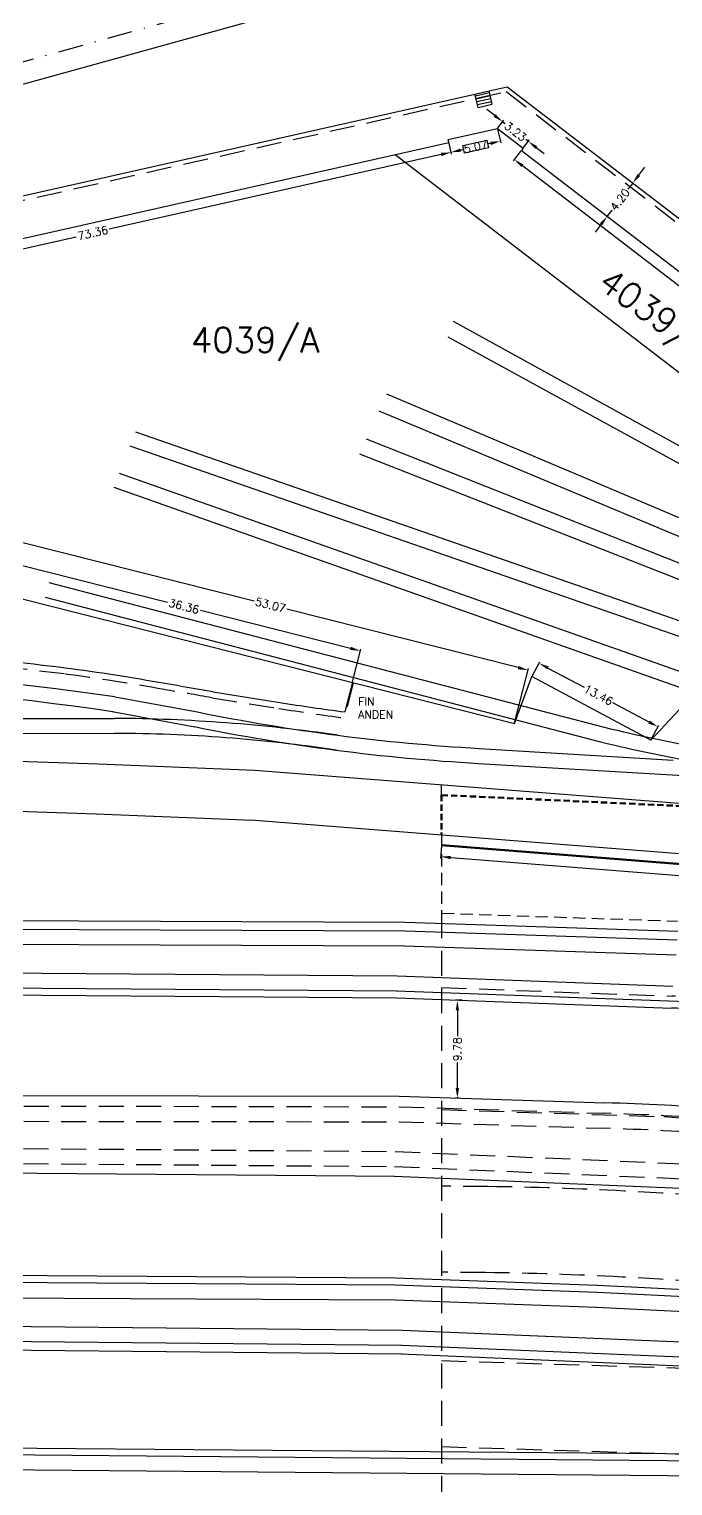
# Model space of a CAD drawing. Header units: metres. Extents: x -2640 to -492, y 2614 to 2999.
# Drawn here: x -1984.5 to -1920.2, y 2764.6 to 2910.2 of the extents above; entities that cross this region are included whole.
import ezdxf

# ---------------------------------------------------------------- set-up
doc = ezdxf.new("R2010")
doc.units = ezdxf.units.M
doc.header["$LTSCALE"] = 10
doc.header["$MEASUREMENT"] = 0
for name, pattern in [('DASHDOT2', [0.5, 0.25, -0.125, 0, -0.125]), ('HIDDEN', [0.375, 0.25, -0.125]), ('HIDDEN2', [0.1875, 0.125, -0.0625])]:
    doc.linetypes.add(name, pattern=pattern)
doc.layers.get('DEFPOINTS').update_dxf_attribs({"linetype": 'CONTINUOUS'})
for name, color, linetype in [('CALLES', 2, 'CONTINUOUS'), ('COTAS', 2, 'CONTINUOUS'), ('EDIFICIOS', 4, 'CONTINUOUS'), ('LIMITE', 2, 'DASHDOT2'), ('LINEA_02', 2, 'CONTINUOUS'), ('PROYEC', 2, 'HIDDEN'), ('TEXT-02', 2, 'CONTINUOUS'), ('TEXT-03', 3, 'CONTINUOUS'), ('TMR', 220, 'CONTINUOUS'), ('VIAS', 1, 'CONTINUOUS')]:
    doc.layers.add(name, color=color, linetype=linetype)
doc.styles.add('ROMANS', font='romans.shx')
doc.dimstyles.new('CHICAS', dxfattribs={"dimtxt": 0.8, "dimasz": 1, "dimexe": 0.18, "dimexo": 0.0625, "dimgap": 0.09, "dimtad": 0, "dimzin": 0, "dimdsep": 46, "dimtxsty": 'ROMANS', "dimcen": 0.09, "dimclrd": 1, "dimclre": 1, "dimclrt": 7, "dimadec": 0, "dimazin": 0, "dimtfac": 1, "dimtmove": 2, "dimatfit": 3, "dimfxl": 0, "dimtolj": 1, "dimtzin": 0, "dimarcsym": 0})

# ---------------------------------------------------------------- blocks, each defined once
blk = doc.blocks.new('*D433')
at = {"layer": 'COTAS', "color": 1, "lineweight": -2}
for p, q in [((-1923.59, 2895.62), (-1922.98, 2896.41)), ((-1924.2, 2894.82), (-1924.68, 2894.2)), ((-1924.3, 2894.91), (-1924.05, 2894.71)), ((-1926.75, 2891.49), (-1926.27, 2892.12)), ((-1927.36, 2890.7), (-1927.97, 2889.91)), ((-1926.86, 2891.57), (-1926.61, 2891.38))]:
    blk.add_line(p, q, dxfattribs=at)
at = {"layer": 'COTAS', "color": 1}
for points in [[(-1923.72, 2895.72), (-1923.46, 2895.52), (-1924.2, 2894.82)], [(-1927.49, 2890.8), (-1927.23, 2890.6), (-1926.75, 2891.49)]]:
    blk.add_solid(points, dxfattribs=at)
at = {"layer": 'DEFPOINTS', "color": 0}
for p in [(-1924.35, 2894.94), (-1924.2, 2894.82), (-1926.91, 2891.61)]:
    blk.add_point(p, dxfattribs=at)
at = {"layer": 'COTAS', "color": 7, "insert": (-1925.48, 2893.16), "char_height": 0.8, "attachment_point": 5, "rotation": 52.4901, "style": 'ROMANS'}
blk.add_mtext('\\A1;4.20', dxfattribs=at)
blk = doc.blocks.new('*D434')
at = {"layer": 'COTAS', "color": 1, "lineweight": -2}
for p, q in [((-1987.45, 2853.87), (-1986.07, 2859.32)), ((-1985.15, 2858.9), (-1962.03, 2853.05)), ((-1935.64, 2846.38), (-1958.75, 2852.22)), ((-1936, 2840.85), (-1934.62, 2846.3))]:
    blk.add_line(p, q, dxfattribs=at)
at = {"layer": 'COTAS', "color": 1}
for points in [[(-1985.11, 2859.06), (-1985.19, 2858.74), (-1986.12, 2859.15)], [(-1935.6, 2846.54), (-1935.68, 2846.21), (-1934.67, 2846.13)]]:
    blk.add_solid(points, dxfattribs=at)
at = {"layer": 'DEFPOINTS', "color": 0}
for p in [(-1986.12, 2859.15), (-1987.47, 2853.81), (-1936.02, 2840.79)]:
    blk.add_point(p, dxfattribs=at)
at = {"layer": 'COTAS', "color": 7, "insert": (-1960.39, 2852.64), "char_height": 0.8, "attachment_point": 5, "rotation": 345.802, "style": 'ROMANS'}
blk.add_mtext('\\A1;53.07', dxfattribs=at)
blk = doc.blocks.new('*D435')
at = {"layer": 'COTAS', "color": 1, "lineweight": -2}
for p, q in [((-1934.24, 2845.53), (-1933.47, 2846.97)), ((-1932.67, 2846.34), (-1929.06, 2844.41)), ((-1922.57, 2840.94), (-1926.18, 2842.87)), ((-1922.37, 2839.19), (-1921.6, 2840.63))]:
    blk.add_line(p, q, dxfattribs=at)
at = {"layer": 'COTAS', "color": 1}
for points in [[(-1932.59, 2846.49), (-1932.75, 2846.2), (-1933.55, 2846.81)], [(-1922.49, 2841.09), (-1922.65, 2840.8), (-1921.69, 2840.47)]]:
    blk.add_solid(points, dxfattribs=at)
at = {"layer": 'DEFPOINTS', "color": 0}
for p in [(-1934.27, 2845.48), (-1921.69, 2840.47), (-1922.4, 2839.14)]:
    blk.add_point(p, dxfattribs=at)
at = {"layer": 'COTAS', "color": 7, "insert": (-1927.62, 2843.64), "char_height": 0.8, "attachment_point": 5, "rotation": 331.8829, "style": 'ROMANS'}
blk.add_mtext('\\A1;13.46', dxfattribs=at)
blk = doc.blocks.new('*D445')
at = {"layer": 'COTAS', "color": 1, "lineweight": -2}
for p, q in [((-1935.37, 2898.03), (-1936.14, 2897.03)), ((-1935.23, 2896.56), (-1913.68, 2880.01)), ((-1889.47, 2861.43), (-1911.03, 2877.98)), ((-1888.02, 2861.68), (-1888.79, 2860.68))]:
    blk.add_line(p, q, dxfattribs=at)
at = {"layer": 'COTAS', "color": 1}
for points in [[(-1935.13, 2896.69), (-1935.34, 2896.43), (-1936.03, 2897.17)], [(-1889.37, 2861.56), (-1889.57, 2861.3), (-1888.68, 2860.82)]]:
    blk.add_solid(points, dxfattribs=at)
at = {"layer": 'DEFPOINTS', "color": 0}
for p in [(-1935.33, 2898.08), (-1936.03, 2897.17), (-1887.98, 2861.73)]:
    blk.add_point(p, dxfattribs=at)
at = {"layer": 'COTAS', "color": 7, "insert": (-1912.35, 2879), "char_height": 0.8, "attachment_point": 5, "rotation": 322.4901, "style": 'ROMANS'}
blk.add_mtext('\\A1;59.69', dxfattribs=at)
blk = doc.blocks.new('*D446')
at = {"layer": 'COTAS', "color": 1, "lineweight": -2}
for p, q in [((-1937.99, 2901.56), (-1938.78, 2902.17)), ((-1937.67, 2900.33), (-1937.09, 2901.09)), ((-1937.2, 2900.95), (-1936.95, 2900.76)), ((-1935.11, 2898.36), (-1934.53, 2899.13)), ((-1934.63, 2898.98), (-1934.88, 2899.17)), ((-1933.84, 2898.37), (-1933.05, 2897.77))]:
    blk.add_line(p, q, dxfattribs=at)
at = {"layer": 'COTAS', "color": 1}
for points in [[(-1937.89, 2901.69), (-1938.09, 2901.43), (-1937.2, 2900.95)], [(-1933.74, 2898.51), (-1933.94, 2898.24), (-1934.63, 2898.98)]]:
    blk.add_solid(points, dxfattribs=at)
at = {"layer": 'DEFPOINTS', "color": 0}
for p in [(-1937.2, 2900.95), (-1937.71, 2900.28), (-1935.15, 2898.31)]:
    blk.add_point(p, dxfattribs=at)
at = {"layer": 'COTAS', "color": 7, "insert": (-1935.92, 2899.97), "char_height": 0.8, "attachment_point": 5, "rotation": 322.4901, "style": 'ROMANS'}
blk.add_mtext('\\A1;3.23', dxfattribs=at)
blk = doc.blocks.new('*D450')
at = {"layer": 'COTAS', "color": 1, "lineweight": -2}
for p, q in [((-1937.7, 2900.22), (-1937.38, 2898.83)), ((-1942.64, 2899.11), (-1942.33, 2897.72)), ((-1941.39, 2898.11), (-1941.17, 2898.16)), ((-1938.4, 2898.79), (-1938.62, 2898.74))]:
    blk.add_line(p, q, dxfattribs=at)
at = {"layer": 'COTAS', "color": 1}
for points in [[(-1941.43, 2898.27), (-1941.36, 2897.95), (-1942.37, 2897.89)], [(-1938.44, 2898.95), (-1938.36, 2898.62), (-1937.42, 2899.01)]]:
    blk.add_solid(points, dxfattribs=at)
at = {"layer": 'DEFPOINTS', "color": 0}
for p in [(-1937.71, 2900.28), (-1942.66, 2899.17), (-1942.37, 2897.89)]:
    blk.add_point(p, dxfattribs=at)
at = {"layer": 'COTAS', "color": 7, "insert": (-1939.9, 2898.45), "char_height": 0.8, "attachment_point": 5, "rotation": 12.6901, "style": 'ROMANS'}
blk.add_mtext('\\A1;5.07', dxfattribs=at)
blk = doc.blocks.new('*D451')
at = {"layer": 'COTAS', "color": 1, "lineweight": -2}
for p, q in [((-1942.58, 2898.81), (-1942.33, 2897.72)), ((-1943.35, 2897.67), (-1976.5, 2890.21)), ((-2012.96, 2882), (-1979.8, 2889.46)), ((-2014.15, 2882.7), (-2013.9, 2881.6))]:
    blk.add_line(p, q, dxfattribs=at)
at = {"layer": 'COTAS', "color": 1}
for points in [[(-1943.38, 2897.84), (-1943.31, 2897.51), (-1942.37, 2897.89)], [(-2013, 2882.16), (-2012.93, 2881.83), (-2013.94, 2881.78)]]:
    blk.add_solid(points, dxfattribs=at)
at = {"layer": 'DEFPOINTS', "color": 0}
for p in [(-1942.59, 2898.87), (-1942.37, 2897.89), (-2014.16, 2882.76)]:
    blk.add_point(p, dxfattribs=at)
at = {"layer": 'COTAS', "color": 7, "insert": (-1978.15, 2889.83), "char_height": 0.8, "attachment_point": 5, "rotation": 12.6901, "style": 'ROMANS'}
blk.add_mtext('\\A1;73.36', dxfattribs=at)
blk = doc.blocks.new('*D456')
at = {"layer": 'COTAS', "color": 1, "lineweight": -2}
for p, q in [((-1987.45, 2853.87), (-1986.62, 2857.15)), ((-1985.7, 2856.73), (-1970.68, 2852.93)), ((-1952.39, 2848.3), (-1967.4, 2852.1)), ((-1952.2, 2844.95), (-1951.37, 2848.23))]:
    blk.add_line(p, q, dxfattribs=at)
at = {"layer": 'COTAS', "color": 1}
for points in [[(-1985.66, 2856.89), (-1985.74, 2856.57), (-1986.67, 2856.97)], [(-1952.35, 2848.46), (-1952.43, 2848.14), (-1951.42, 2848.06)]]:
    blk.add_solid(points, dxfattribs=at)
at = {"layer": 'DEFPOINTS', "color": 0}
for p in [(-1986.67, 2856.97), (-1987.47, 2853.81), (-1952.22, 2844.89)]:
    blk.add_point(p, dxfattribs=at)
at = {"layer": 'COTAS', "color": 7, "insert": (-1969.04, 2852.51), "char_height": 0.8, "attachment_point": 5, "rotation": 345.802, "style": 'ROMANS'}
blk.add_mtext('\\A1;36.36', dxfattribs=at)
blk = doc.blocks.new('*D469')
at = {"layer": 'COTAS', "color": 1, "lineweight": -2}
for p, q in [((-1948.92, 2916.92), (-1948.31, 2914.71)), ((-1949.32, 2914.62), (-1987.61, 2904)), ((-2029.16, 2892.47), (-1990.87, 2903.09)), ((-2030.69, 2894.25), (-2030.07, 2892.03))]:
    blk.add_line(p, q, dxfattribs=at)
at = {"layer": 'COTAS', "color": 1}
for points in [[(-1949.37, 2914.78), (-1949.28, 2914.45), (-1948.36, 2914.88)], [(-2029.2, 2892.64), (-2029.11, 2892.31), (-2030.12, 2892.21)]]:
    blk.add_solid(points, dxfattribs=at)
at = {"layer": 'DEFPOINTS', "color": 0}
for p in [(-1948.94, 2916.98), (-1948.36, 2914.88), (-2030.7, 2894.31)]:
    blk.add_point(p, dxfattribs=at)
at = {"layer": 'COTAS', "color": 7, "insert": (-1989.24, 2903.55), "char_height": 0.8, "attachment_point": 5, "rotation": 15.5, "style": 'ROMANS'}
blk.add_mtext('\\A1;84.85', dxfattribs=at)
blk = doc.blocks.new('*D470')
at = {"layer": 'COTAS', "color": 1, "lineweight": -2}
for p, q in [((-1948.83, 2930.41), (-1992.84, 2918.2)), ((-1946.03, 2924.08), (-1947.91, 2930.85)), ((-2040.07, 2905.1), (-1996.06, 2917.31)), ((-2039.21, 2898.24), (-2041.08, 2905.01))]:
    blk.add_line(p, q, dxfattribs=at)
at = {"layer": 'COTAS', "color": 1}
for points in [[(-1948.87, 2930.57), (-1948.78, 2930.25), (-1947.86, 2930.68)], [(-2040.11, 2905.26), (-2040.03, 2904.94), (-2041.03, 2904.84)]]:
    blk.add_solid(points, dxfattribs=at)
at = {"layer": 'DEFPOINTS', "color": 0}
for p in [(-1946.02, 2924.02), (-2041.03, 2904.84), (-2039.19, 2898.18)]:
    blk.add_point(p, dxfattribs=at)
at = {"layer": 'COTAS', "color": 7, "insert": (-1994.45, 2917.76), "char_height": 0.8, "attachment_point": 5, "rotation": 15.5, "style": 'ROMANS'}
blk.add_mtext('\\A1;96.69', dxfattribs=at)
blk = doc.blocks.new('*D531')
at = {"layer": 'COTAS', "color": 1, "lineweight": -2}
for p, q in [((-1941.23, 2813.12), (-1941.9, 2813.12)), ((-1941.72, 2812.12), (-1941.72, 2809.54)), ((-1941.72, 2804.34), (-1941.72, 2806.92)), ((-1941.54, 2803.34), (-1941.9, 2803.34))]:
    blk.add_line(p, q, dxfattribs=at)
at = {"layer": 'COTAS', "color": 1}
for points in [[(-1941.89, 2812.12), (-1941.56, 2812.12), (-1941.72, 2813.12)], [(-1941.89, 2804.34), (-1941.56, 2804.34), (-1941.72, 2803.34)]]:
    blk.add_solid(points, dxfattribs=at)
at = {"layer": 'DEFPOINTS', "color": 0}
for p in [(-1941.17, 2813.12), (-1941.72, 2803.34), (-1941.48, 2803.34)]:
    blk.add_point(p, dxfattribs=at)
at = {"layer": 'COTAS', "color": 7, "insert": (-1941.72, 2808.23), "char_height": 0.8, "attachment_point": 5, "rotation": 90, "style": 'ROMANS'}
blk.add_mtext('\\A1;9.78', dxfattribs=at)
blk = doc.blocks.new('*D591')
at = {"layer": 'COTAS', "color": 1, "lineweight": -2}
for p, q in [((-1943.3, 2828.57), (-1943.4, 2827.3)), ((-1942.39, 2827.4), (-1911.96, 2825.01)), ((-1878.2, 2822.36), (-1908.63, 2824.75)), ((-1877.12, 2823.37), (-1877.22, 2822.1))]:
    blk.add_line(p, q, dxfattribs=at)
at = {"layer": 'COTAS', "color": 1}
for points in [[(-1942.37, 2827.56), (-1942.4, 2827.23), (-1943.38, 2827.48)], [(-1878.19, 2822.52), (-1878.21, 2822.19), (-1877.2, 2822.28)]]:
    blk.add_solid(points, dxfattribs=at)
at = {"layer": 'DEFPOINTS', "color": 0}
for p in [(-1943.29, 2828.63), (-1943.38, 2827.48), (-1877.11, 2823.43)]:
    blk.add_point(p, dxfattribs=at)
at = {"layer": 'COTAS', "color": 7, "insert": (-1910.29, 2824.88), "char_height": 0.8, "attachment_point": 5, "rotation": 355.5098, "style": 'ROMANS'}
blk.add_mtext('\\A1;66.38', dxfattribs=at)

msp = doc.modelspace()

# ---------------------------------------------------------------- linework, layer by layer
at = {"layer": 'CALLES', "color": 2}
for p, q in [((-1938.556, 2904.037), (-1936.733, 2904.448)), ((-1936.733, 2904.448), (-1907.874, 2882.295)), ((-2022.134, 2885.218), (-1939.961, 2903.721))]:
    msp.add_line(p, q, dxfattribs=at)
at = {"layer": 'EDIFICIOS', "color": 2}
for p, q in [((-1939.961, 2903.721), (-1938.556, 2904.037)), ((-1939.922, 2903.545), (-1938.517, 2903.862)), ((-1938.253, 2902.691), (-1938.556, 2904.037)), ((-1939.658, 2902.375), (-1939.961, 2903.721)), ((-1939.856, 2903.253), (-1938.451, 2903.569)), ((-1939.79, 2902.96), (-1938.385, 2903.276)), ((-1939.724, 2902.667), (-1938.319, 2902.984)), ((-1939.658, 2902.375), (-1938.253, 2902.691)), ((-1952.217, 2844.893), (-1952.962, 2841.946))]:
    msp.add_line(p, q, dxfattribs=at)
at = {"layer": 'EDIFICIOS'}
for p, q in [((-1942.657, 2899.168), (-1937.711, 2900.281)), ((-1937.711, 2900.281), (-1935.148, 2898.315)), ((-2014.159, 2882.759), (-1942.591, 2898.875)), ((-1942.591, 2898.875), (-1942.657, 2899.168)), ((-1935.148, 2898.315), (-1935.331, 2898.077)), ((-1935.331, 2898.077), (-1887.982, 2861.731)), ((-1947.94, 2897.67), (-1892.853, 2855.385)), ((-1987.466, 2853.811), (-1936.017, 2840.794)), ((-1936.017, 2840.794), (-1934.268, 2845.478)), ((-1922.4, 2839.137), (-1934.268, 2845.478)), ((-1922.4, 2839.137), (-1918.137, 2843.692)), ((-1977.611, 2836.737), (-1992.116, 2837.195)), ((-1961.962, 2836.099), (-1977.611, 2836.737)), ((-1880.91, 2829.775), (-1961.962, 2836.099)), ((-1977.769, 2831.74), (-1992.221, 2832.196)), ((-1962.165, 2831.103), (-1977.815, 2831.741)), ((-1877.672, 2824.507), (-1962.35, 2831.114))]:
    msp.add_line(p, q, dxfattribs=at)
msp.add_lwpolyline([(-1938.619, 2898.327), (-1940.998, 2897.791), (-1941.174, 2898.572), (-1938.795, 2899.107)], close=True, dxfattribs=at)
at = {"layer": 'EDIFICIOS', "color": 2}
for centre, radius, start, end in [((-2025.656, 2482.366), 366.713, 82.99346, 84.56518), ((-2009.21, 2632.187), 216.013, 79.79095, 82.4757), ((-2395.483, 357.464), 2523.29, 80.203351, 80.313536), ((-1385.12, 6445.612), 3648.217, 260.835956, 260.942227), ((-1916.294, 3117.618), 278.101, 261.07072, 262.42337)]:
    msp.add_arc(centre, radius, start, end, dxfattribs=at)
at = {"layer": 'LIMITE'}
for p, q in [((-2030.705, 2894.309), (-1948.941, 2916.984)), ((-1943.293, 2833.639), (-1943.293, 2834.642))]:
    msp.add_line(p, q, dxfattribs=at)
at = {"layer": 'LINEA_02'}
for p, q in [((-2083.235, 2821.511), (-1946.961, 2820.945)), ((-1946.961, 2820.945), (-1919.701, 2820.024)), ((-2081.884, 2814.345), (-1947.785, 2813.366)), ((-1947.785, 2813.366), (-1920.331, 2812.34)), ((-2081.534, 2803.808), (-1947.522, 2803.527)), ((-1947.522, 2803.527), (-1927, 2802.879)), ((-2082.21, 2796.644), (-1947.961, 2795.542)), ((-1948.044, 2795.544), (-1909.857, 2793.927)), ((-2082.534, 2786.265), (-1947.918, 2785.375)), ((-1947.897, 2785.375), (-1927.744, 2784.652)), ((-1927.733, 2784.652), (-1898.087, 2783.149)), ((-2082.21, 2779.1), (-1947.244, 2777.768)), ((-1947.33, 2777.769), (-1917.837, 2776.521)), ((-2082.21, 2769.217), (-1887.924, 2767.519))]:
    msp.add_line(p, q, dxfattribs=at)
for centre, radius, start, end in [((-1925.931, 2662.444), 150, 84.87351, 87.86048), ((-1936.466, 2503.029), 300, 85.90715, 88.19169)]:
    msp.add_arc(centre, radius, start, end, dxfattribs=at)
at = {"layer": 'PROYEC'}
for p, q in [((-2020.308, 2885.167), (-1936.84, 2903.962)), ((-1936.84, 2903.962), (-1908.465, 2882.182)), ((-1952.12, 2844.868), (-1953.011, 2841.347)), ((-1943.293, 2821.83), (-1943.293, 2702.613)), ((-1943.293, 2814.399), (-1920.255, 2813.538)), ((-1943.293, 2802.193), (-1921.059, 2801.491)), ((-1921.107, 2801.494), (-1897.396, 2799.797)), ((-1938.631, 2794.494), (-1943.293, 2794.539)), ((-1938.909, 2785.896), (-1943.293, 2785.938)), ((-1943.293, 2777.108), (-1866.253, 2774.703)), ((-1943.293, 2768.504), (-1866.253, 2766.099))]:
    msp.add_line(p, q, dxfattribs=at)
at = {"layer": 'PROYEC', "ltscale": 0.5}
for p, q in [((-1943.293, 2829.627), (-1943.293, 2821.83)), ((-1943.293, 2821.83), (-1919.742, 2821.034))]:
    msp.add_line(p, q, dxfattribs=at)
at = {"layer": 'PROYEC'}
for centre, radius, start, end in [((-2025.656, 2482.366), 366.113, 82.99346, 84.56518), ((-2009.21, 2632.187), 215.413, 79.79095, 82.4757), ((-2395.483, 357.464), 2522.69, 80.203351, 80.313536), ((-1385.12, 6445.612), 3648.817, 260.835956, 260.942227), ((-1916.294, 3117.618), 278.701, 261.07072, 262.42974), ((-1925.855, 2663.642), 150, 84.87351, 87.86048), ((-1941.51, 2494.508), 300, 86.848, 89.45008), ((-2045.419, 607.593), 2189.773, 85.275331, 86.848005), ((-1941.788, 2485.91), 300, 86.84206, 89.45008), ((-2045.419, 607.593), 2181.173, 85.25666, 86.842063)]:
    msp.add_arc(centre, radius, start, end, dxfattribs=at)
at = {"layer": 'TMR', "color": 4, "linetype": 'HIDDEN2', "lineweight": 50, "ltscale": 0.5}
for q in [(-1943.293, 2829.627), (-1881.297, 2830.808)]:
    msp.add_line((-1943.293, 2833.639), q, dxfattribs=at)
at = {"layer": 'TMR', "color": 4, "lineweight": 50}
msp.add_line((-1943.293, 2828.627), (-1877.114, 2823.43), dxfattribs=at)
at = {"layer": 'VIAS'}
for p, q in [((-1942.154, 2881.022), (-1875.658, 2844.353)), ((-1942.678, 2879.453), (-1876.762, 2843.33)), ((-1948.816, 2873.744), (-1863.128, 2837.444)), ((-1949.567, 2872.066), (-1863.775, 2836.09)), ((-1973.895, 2869.962), (-1853.172, 2828.021)), ((-1950.832, 2869.239), (-1902.776, 2850.167)), ((-1974.441, 2868.563), (-1853.664, 2826.604)), ((-1951.497, 2867.754), (-1901.905, 2848.255)), ((-1975.514, 2865.816), (-1914.354, 2844.174)), ((-1976.06, 2864.418), (-1914.854, 2842.76)), ((-1982.547, 2854.879), (-1927.056, 2840.42)), ((-1982.925, 2853.428), (-1927.434, 2838.968)), ((-1975.954, 2843.461), (-1967.694, 2841.948)), ((-2076.834, 2841.3), (-1975.979, 2841.306)), ((-1976.224, 2841.985), (-1967.964, 2840.472)), ((-2076.834, 2839.916), (-1975.989, 2839.806)), ((-1939.535, 2838.307), (-1920.156, 2837.144)), ((-1939.625, 2836.809), (-1920.246, 2835.646)), ((-1920.248, 2835.646), (-1912.811, 2835.189)), ((-2116.306, 2820.778), (-1946.978, 2820.075)), ((-1946.978, 2820.075), (-1919.757, 2819.155)), ((-2116.306, 2819.183), (-1946.99, 2818.575)), ((-1947.029, 2818.576), (-1919.853, 2817.657)), ((-2116.306, 2816.807), (-1947.735, 2815.575)), ((-2116.306, 2815.307), (-1947.746, 2814.075)), ((-1947.735, 2815.575), (-1920.191, 2814.546)), ((-1947.791, 2814.076), (-1916.339, 2812.901)), ((-2116.306, 2785.788), (-1947.922, 2784.675)), ((-1947.922, 2784.675), (-1927.769, 2783.953)), ((-2116.306, 2784.098), (-1947.936, 2783.175)), ((-1947.976, 2783.176), (-1927.822, 2782.454)), ((-1927.769, 2783.953), (-1898.123, 2782.45)), ((-2116.306, 2781.815), (-1947.229, 2780.147)), ((-1927.845, 2782.455), (-1898.199, 2780.952)), ((-2116.306, 2780.315), (-1947.244, 2778.647)), ((-1947.229, 2780.147), (-1917.736, 2778.899)), ((-1947.293, 2778.648), (-1917.8, 2777.401)), ((-2116.306, 2768.839), (-1887.924, 2766.842)), ((-2116.306, 2767.339), (-1887.937, 2765.342))]:
    msp.add_line(p, q, dxfattribs=at)
at = {"layer": 'VIAS', "color": 20, "linetype": 'HIDDEN'}
for p, q in [((-2116.306, 2802.831), (-1947.539, 2802.477)), ((-1947.539, 2802.477), (-1927.054, 2801.83)), ((-2116.306, 2801.189), (-1947.552, 2800.977)), ((-1947.587, 2800.978), (-1927.131, 2800.332)), ((-2116.306, 2799.383), (-1947.94, 2798.002)), ((-2116.306, 2797.883), (-1947.953, 2796.502)), ((-1947.94, 2798.002), (-1916.914, 2796.688)), ((-1948.004, 2796.503), (-1917.014, 2795.191))]:
    msp.add_line(p, q, dxfattribs=at)
at = {"layer": 'VIAS'}
for centre, radius, start, end in [((-2038.95, 2397.397), 450.49, 81.96143, 90.04487), ((-2038.95, 2397.397), 448.99, 81.96143, 90.04487), ((-1976.79, 2682.209), 159.099, 81.6479, 89.70799), ((-1928.333, 3035.64), 197.651, 258.51309, 266.75084), ((-1976.484, 2685.924), 153.883, 81.5217, 89.81022), ((-1928.333, 3035.64), 199.151, 258.51309, 266.75084), ((-1928.333, 3035.64), 199.151, 258.51309, 266.75084), ((-1883.734, 3020.085), 184.815, 256.44331, 263.01053), ((-1883.734, 3020.085), 186.315, 256.44331, 263.01053)]:
    msp.add_arc(centre, radius, start, end, dxfattribs=at)
at = {"layer": 'VIAS', "color": 20, "linetype": 'HIDDEN'}
for centre in [(-1936.521, 2501.98), (-1936.598, 2500.482)]:
    msp.add_arc(centre, 300, 85.90715, 88.19169, dxfattribs=at)

# ---------------------------------------------------------------- texts
at = {"layer": 'TEXT-02', "style": 'ROMANS'}
for s, p in [('FIN', (-1951.629, 2842.582)), ('ANDEN', (-1951.629, 2841.287))]:
    msp.add_text(s, height=0.8, dxfattribs=at).set_placement(p)
at = {"layer": 'TEXT-03', "color": 4, "style": 'ROMANS'}
msp.add_text('4039/B', height=2.5, rotation=324.29039, dxfattribs=at).set_placement((-1927.848, 2884.474))
msp.add_text('4039/A', height=2.5, dxfattribs=at).set_placement((-1968.357, 2877.892))

# ---------------------------------------------------------------- dimensions: what is measured, and where the dimension line sits
at = {"layer": 'COTAS'}
for p1, p2, distance, picture, middle in [((-1946.016, 2924.021), (-2039.189, 2898.182), -6.905, '*D470', (-1994.448, 2917.756)), ((-2030.705, 2894.309), (-1948.941, 2916.984), -2.18, '*D469', (-1989.24, 2903.545)), ((-1935.148, 2898.315), (-1937.711, 2900.281), -0.843, '*D446', (-1935.916, 2899.967)), ((-1937.711, 2900.281), (-1942.657, 2899.168), 1.307, '*D450', (-1939.896, 2898.449)), ((-2014.159, 2882.759), (-1942.591, 2898.875), -1.007, '*D451', (-1978.154, 2889.835)), ((-1887.982, 2861.731), (-1935.331, 2898.077), 1.144, '*D445', (-1912.353, 2878.996)), ((-1926.91, 2891.613), (-1924.353, 2894.945), -0.197, '*D433', (-1925.475, 2893.159)), ((-1936.017, 2840.794), (-1987.466, 2853.811), -5.504, '*D434', (-1960.391, 2852.638)), ((-1952.217, 2844.893), (-1987.466, 2853.811), -3.262, '*D456', (-1969.041, 2852.514)), ((-1934.268, 2845.478), (-1922.4, 2839.137), 1.514, '*D435', (-1927.62, 2843.643)), ((-1877.114, 2823.43), (-1943.293, 2828.627), 1.154, '*D591', (-1910.294, 2824.878))]:
    dim = msp.add_aligned_dim(p1=p1, p2=p2, distance=distance, dimstyle='CHICAS', dxfattribs=at)
    dim.commit()
    dim.dimension.update_dxf_attribs({"geometry": picture, "text_midpoint": middle})
dim = msp.add_linear_dim(base=(-1941.725, 2803.336), p1=(-1941.167, 2813.118), p2=(-1941.475, 2803.336), angle=90, dimstyle='CHICAS', dxfattribs=at)
dim.commit()
dim.dimension.update_dxf_attribs({"geometry": '*D531', "text_midpoint": (-1941.725, 2808.227)})

doc.saveas('drawing.dxf')
